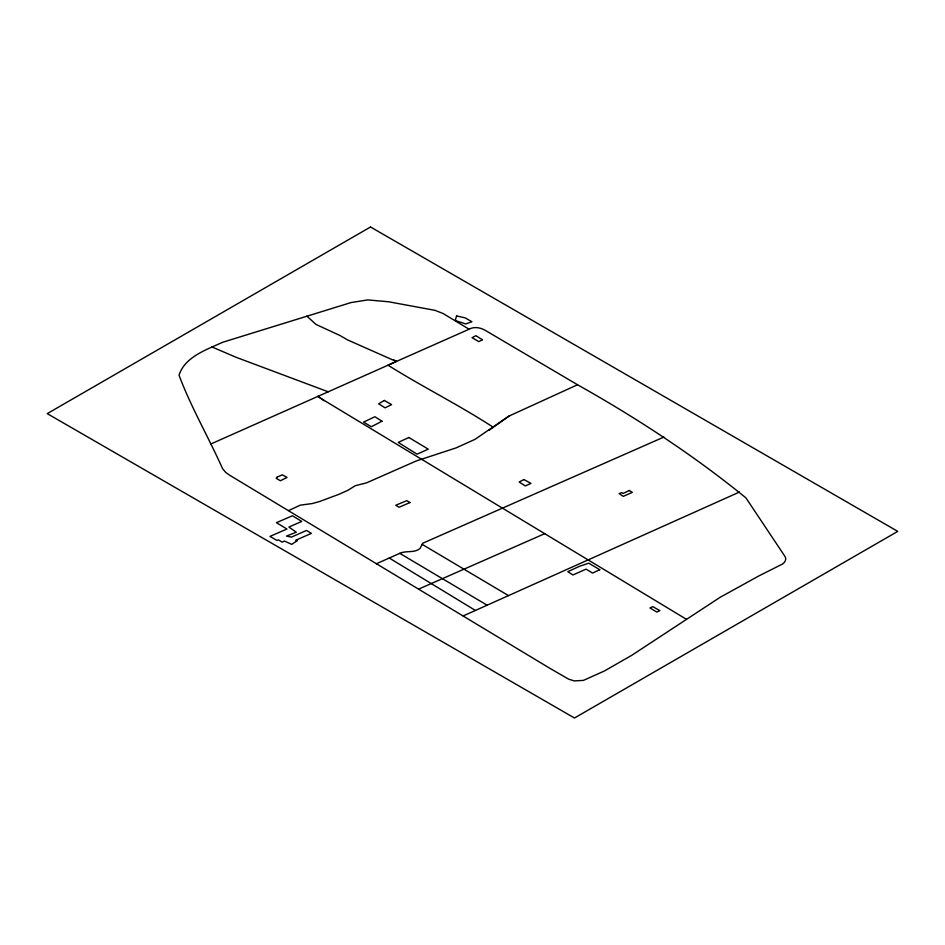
<?xml version="1.0" encoding="UTF-8"?>
<svg xmlns="http://www.w3.org/2000/svg" width="945" height="945" viewBox="0 0 945 945"><rect width="100%" height="100%" fill="white"/><g stroke="black" fill="none" stroke-linecap="round" stroke-linejoin="round"><path stroke-width="1.42" d="M288.686 510.56L300.286 505.15L312.169 503.567L319.575 501.523L339.125 494.235L348.067 490.207L355.214 485.73L366.554 482.848L416.272 460.959L456.151 447.871L475.016 439.342L508.989 416.072L577.525 384.757C636.517 417.891 693.488 455.183 745.924 497.885L784.527 555.79C787.752 559.534 784.055 563.858 780.286 565.145L759.059 575.824L720.125 597.311L631.827 655.263L604.564 670.903L583.431 680.388L574.229 680.908L568.63 679.148L550.144 668.481L229.989 475.429L225.749 472.441L222.583 468.685C208.609 437.358 190.973 407.165 179.03 375.212C184.771 356.879 206.66 349.638 222.666 342.267L351.067 302.565L367.747 299.908L388.631 301.774L434.924 310.326L443.051 313.492L469.11 329.226C473.977 326.403 480.237 327.537 484.939 330.159L577.525 384.757M488.967 430.353L508.989 416.072M376.393 563.763L399.759 553.345C406.126 550.285 414.347 553.392 420.041 548.454L422.734 543.245L663.862 437.074M463.121 615.963L739.474 492.038M210.818 444.008L396.333 361.51L347.382 339.822L340.2 335.617L316.02 324.43L306.83 316.103M418.706 589.089L544.71 533.677L686.46 619.318M469.11 329.226L387.993 365.183C422.604 386.942 459.081 404.992 493.278 427.27M328.222 391.797L236.404 357.411L211.715 346.862M393.557 359.809L396.475 361.38M422.191 544.367L508.445 595.586M399.759 553.345L487.1 605.19M317.697 396.487L544.71 533.677M389.269 558.022L475.406 610.446M318.146 396.274L324.029 400.68M456.577 315.913L455.207 320.509L465.731 323.934L471.886 321.749L465.176 317.863L456.577 315.913M277.31 476.977L276.188 478.3L280.405 480.757L287.032 477.461L282.366 474.851L277.31 476.977M296.919 540.835L291.733 544.367L284.362 541.012L282.13 542.194L278.48 539.855L276.979 540.457L269.963 536.406L286.949 529.011L276.436 522.679L292.43 515.769L301.762 521.439L288.898 527.038L296.317 532.2L286.477 536.087L291.462 537.114L306.534 530.452L311.377 533.393L295.714 540.245L296.919 540.835M370.523 226.989L47.25 413.627L574.477 718.011L897.75 531.373L370.523 226.989M384.391 400.467L378.614 403.798L385.099 407.827L391.584 404.614L384.391 400.467M659.681 610.564L656.87 612.088L649.959 607.966L652.83 606.631L659.681 610.564M482.375 339.751L478.891 341.629L472.063 337.696L475.878 335.699L482.375 339.751M382.016 421.198L371.35 426.75L363.565 422.131L374.87 416.745L382.016 421.198M523.896 479.552L519.148 481.997L525.266 485.931L530.972 483.391L523.896 479.552M629.323 490.502L623.086 493.444L621.81 492.64L619.129 493.633L623.287 496.338L632.311 492.357L629.323 490.502M599.732 569.717L592.562 573.072L586.089 569.126L572.942 574.973L567.803 571.701L579.344 566.362L588.782 563.173L599.732 569.717M408.866 437.511L398.223 442.402L417.052 454.167L428.262 449.159L408.866 437.511M410.012 502.527L399.097 507.252L395.719 505.28L406.716 500.673L410.012 502.527"/></g></svg>
